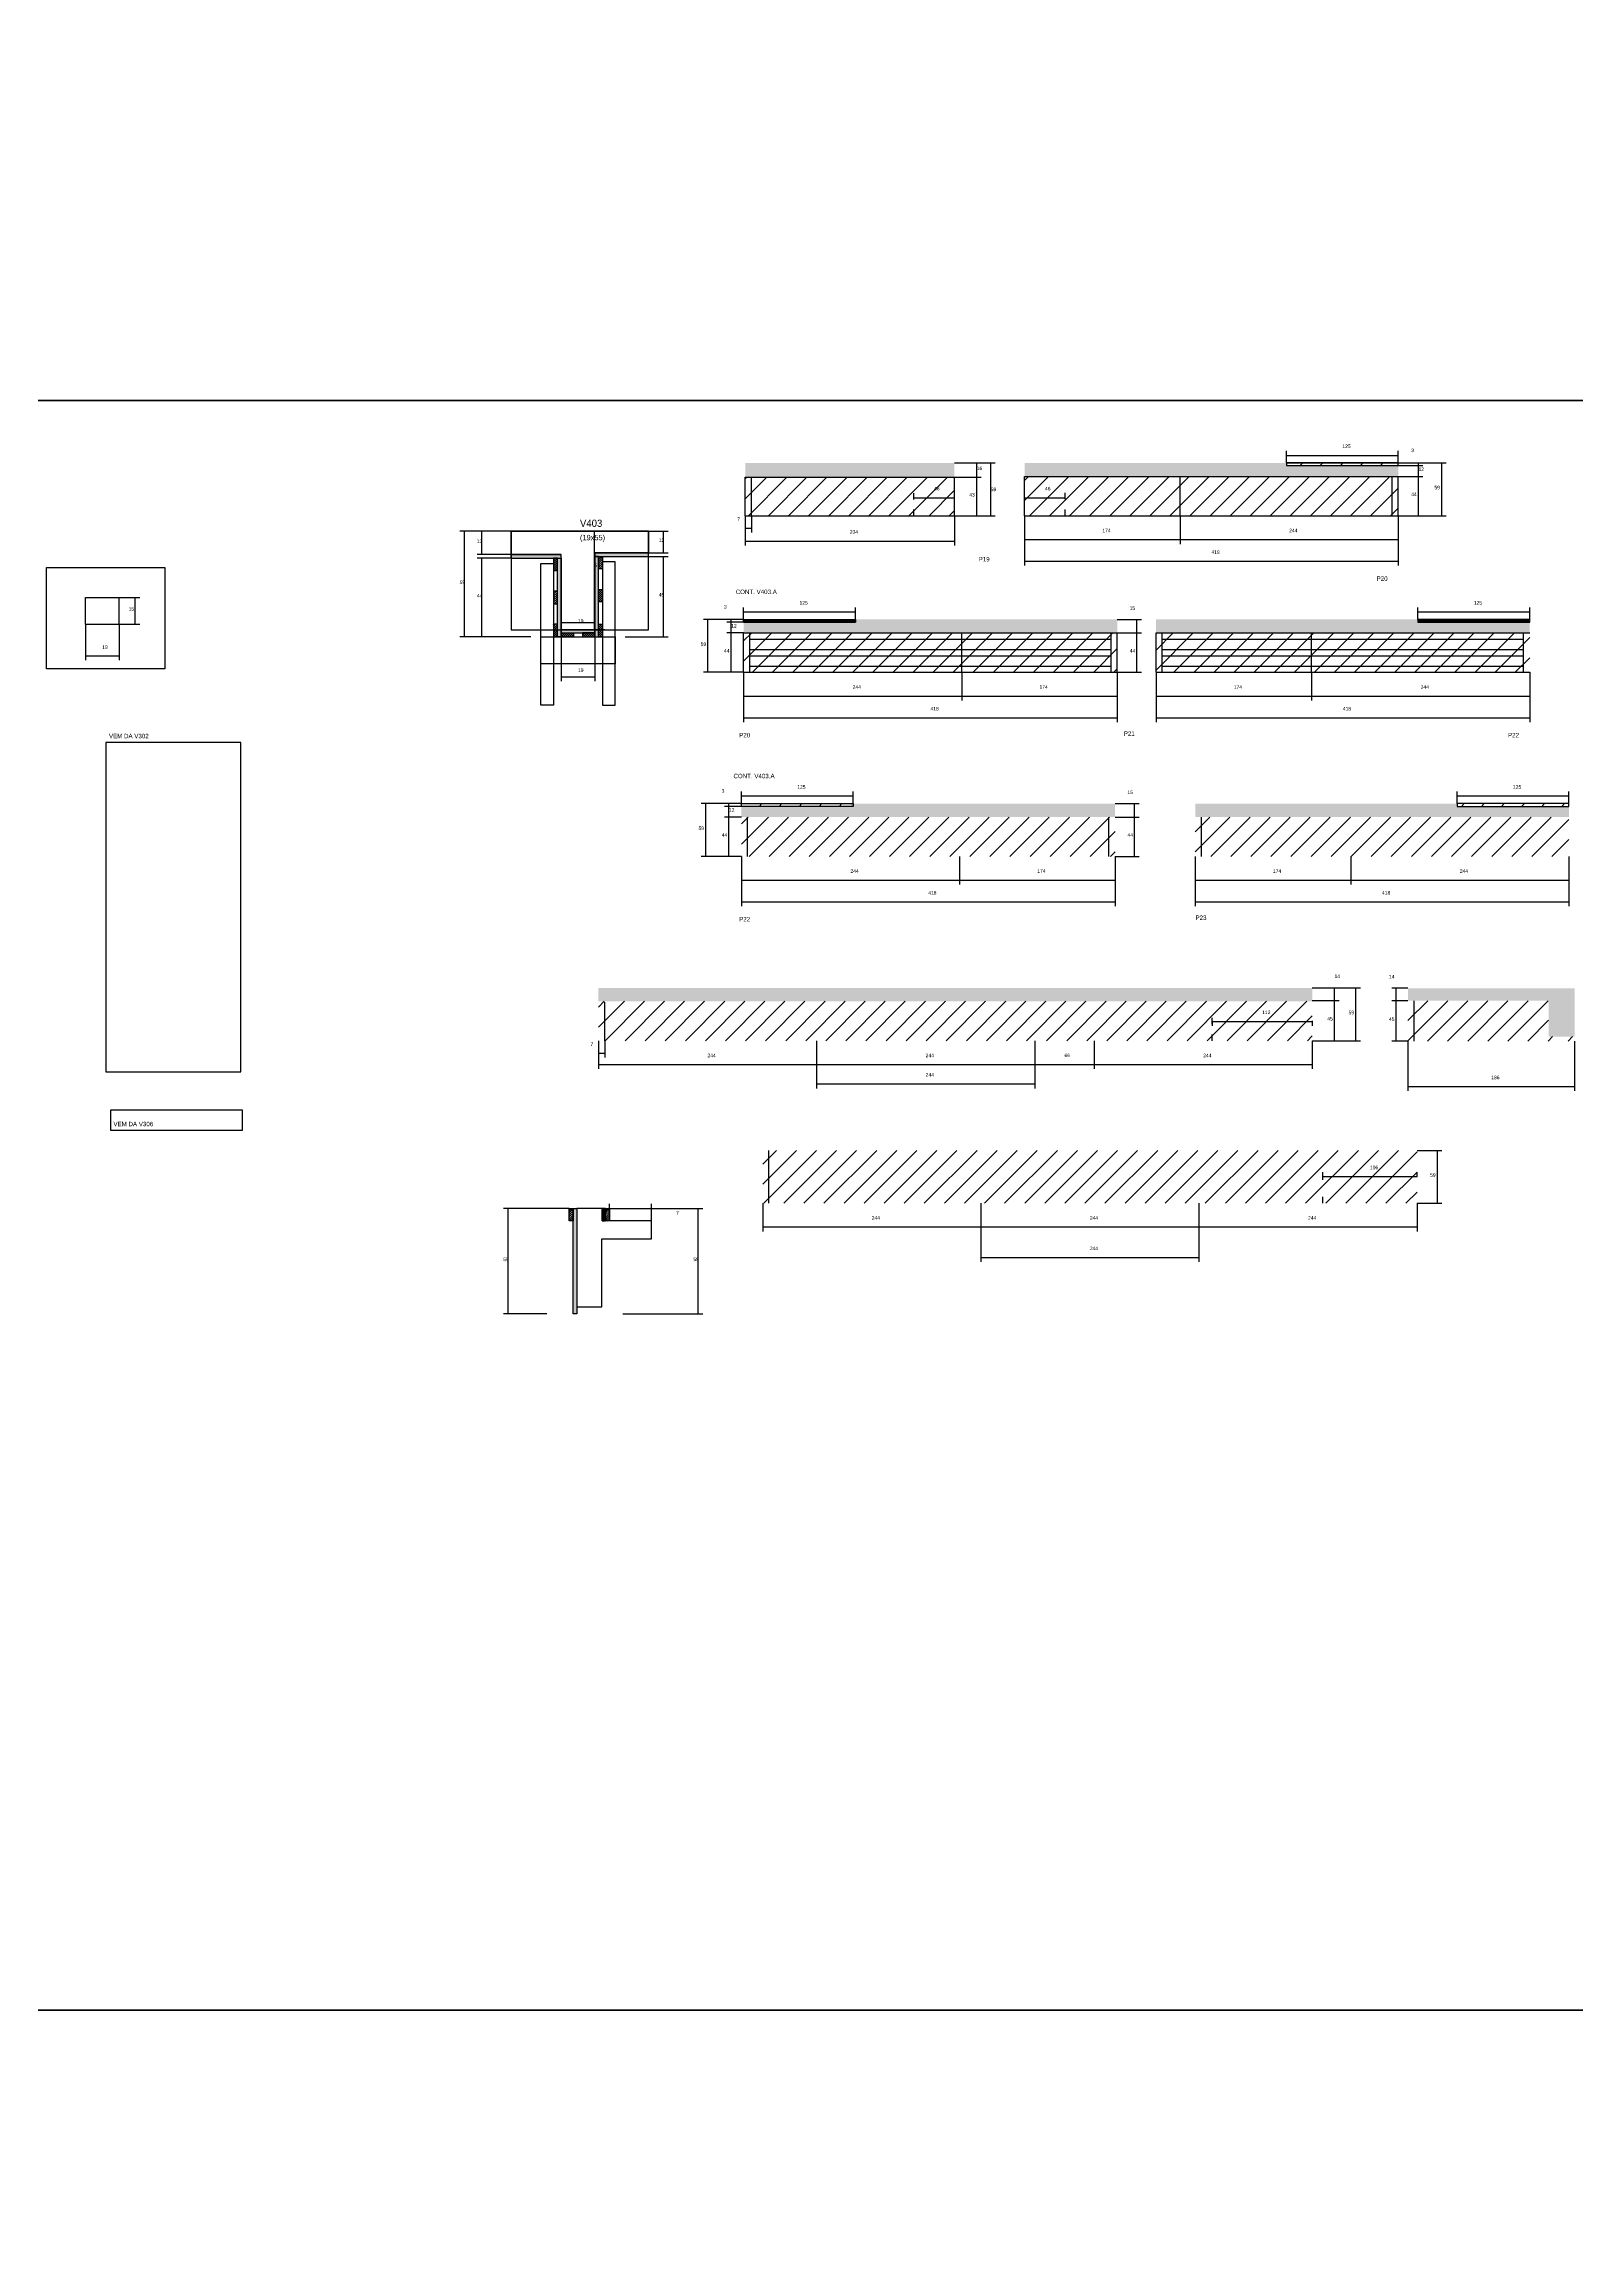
# Model space of a CAD drawing. Header units: metres. Extents: x -41 to 34840, y -36000 to 1848.
# Drawn here: x 6933 to 8648, y -5670 to -3202 of the extents above; entities that cross this region are included whole.
import ezdxf

# ---------------------------------------------------------------- set-up
doc = ezdxf.new("R2010")
doc.units = ezdxf.units.M
for name, color, linetype in [('CELL_BORDER', 8, 'Continuous'), ('CONCRETO', 251, 'Continuous'), ('COTA', 4, 'Continuous'), ('Cota Seção (2x)', 4, 'Continuous'), ('cotas', 4, 'Continuous'), ('Hachura', 253, 'Continuous'), ('Madeira', 126, 'Continuous'), ('NOMENCLATURA', 7, 'Continuous'), ('Painéis', 200, 'Continuous'), ('REAPROVEITAMENTO', 251, 'Continuous'), ('SARR_2.2x7', 40, 'Continuous'), ('SARR_3.5x7', 81, 'Continuous'), ('SARR_EDITAR', 141, 'Continuous'), ('Texto Seção', 7, 'Continuous')]:
    doc.layers.add(name, color=color, linetype=linetype)

msp = doc.modelspace()

# ---------------------------------------------------------------- hatches: boundary and pattern name
at = {"layer": 'COTA'}
h = msp.add_hatch(dxfattribs=at)
h.set_pattern_fill('AR-CONC', scale=0.03)
h.paths.add_polyline_path([(7951.3, -3686), (7951.3, -3670), (7951.3, -3670), (7717.3, -3670), (7717.3, -3670), (7717.3, -3686), (7717.3, -3686), (7951.3, -3686)])
h = msp.add_hatch(dxfattribs=at)
h.set_pattern_fill('AR-CONC', scale=0.03)
h.paths.add_polyline_path([(8029.8, -3670), (8029.8, -3685), (8029.8, -3685), (8447.8, -3685), (8447.8, -3685), (8447.8, -3673), (8447.8, -3673), (8322.8, -3673), (8322.8, -3673), (8322.8, -3670), (8322.8, -3670), (8029.8, -3670)])
h = msp.add_hatch(dxfattribs=at)
h.set_pattern_fill('AR-CONC', scale=0.03)
h.paths.add_polyline_path([(8133.5, -3860), (8133.5, -3845), (8133.5, -3845), (7838, -3845), (7838, -3845), (7838, -3848), (7838, -3848), (7715.5, -3848), (7715.5, -3848), (7715.5, -3860), (7715.5, -3860), (8133.5, -3860)])
h = msp.add_hatch(dxfattribs=at)
h.set_pattern_fill('AR-CONC', scale=0.03)
h.paths.add_polyline_path([(8176.8, -3845), (8176.8, -3860), (8176.8, -3860), (8594.8, -3860), (8594.8, -3860), (8594.8, -3848), (8594.8, -3848), (8469.8, -3848), (8469.8, -3848), (8469.8, -3845), (8469.8, -3845), (8176.8, -3845)])
h = msp.add_hatch(dxfattribs=at)
h.set_pattern_fill('AR-CONC', scale=0.03)
h.paths.add_polyline_path([(8131, -4065.9), (8131, -4050.9), (8131, -4050.9), (7835.5, -4050.9), (7835.5, -4050.9), (7835.5, -4053.9), (7835.5, -4053.9), (7713, -4053.9), (7713, -4053.9), (7713, -4065.9), (7713, -4065.9), (8131, -4065.9)])
h = msp.add_hatch(dxfattribs=at)
h.set_pattern_fill('AR-CONC', scale=0.03)
h.paths.add_polyline_path([(8220.6, -4050.9), (8220.6, -4065.9), (8220.6, -4065.9), (8638.6, -4065.9), (8638.6, -4065.9), (8638.6, -4053.9), (8638.6, -4053.9), (8513.6, -4053.9), (8513.6, -4053.9), (8513.6, -4050.9), (8513.6, -4050.9), (8220.6, -4050.9)])
h = msp.add_hatch(dxfattribs=at)
h.set_pattern_fill('AR-CONC', scale=0.03)
h.paths.add_polyline_path([(8351.6, -4271.9), (8351.6, -4256.9), (8351.6, -4256.9), (7553.1, -4256.9), (7553.1, -4256.9), (7553.1, -4271.9), (7553.1, -4271.9), (8351.6, -4271.9)])
h = msp.add_hatch(dxfattribs=at)
h.set_pattern_fill('AR-CONC', scale=0.03)
h.paths.add_polyline_path([(8458.5, -4257.3), (8458.5, -4271.3), (8458.5, -4271.3), (8616, -4271.3), (8616, -4271.3), (8616, -4311.3), (8616, -4311.3), (8645, -4311.3), (8645, -4311.3), (8645, -4257.3), (8645, -4257.3), (8458.5, -4257.3)])
at = {"layer": 'Hachura'}
h = msp.add_hatch(color=8, dxfattribs=at)
h.dxf.hatch_style = 1
h.paths.add_polyline_path([(7511.2, -3776.4), (7511.2, -3772.4), (7511.2, -3772.4), (7455.6, -3772.4), (7455.6, -3772.4), (7455.6, -3776.4), (7455.6, -3776.4), (7511.2, -3776.4)])
h = msp.add_hatch(dxfattribs=at)
h.set_pattern_fill('ANSI31', scale=0.5)
h.paths.add_polyline_path([(7502.8, -3790.4), (7507.2, -3790.4), (7507.2, -3790.4), (7507.2, -3776.4), (7507.2, -3776.4), (7502.8, -3776.4), (7502.8, -3776.4), (7502.8, -3790.4)])
h = msp.add_hatch(color=8, dxfattribs=at)
h.dxf.hatch_style = 1
h.paths.add_polyline_path([(7507.2, -3776.4), (7511.2, -3776.4), (7511.2, -3776.4), (7511.2, -3864.4), (7511.2, -3864.4), (7507.2, -3864.4), (7507.2, -3864.4), (7507.2, -3776.4)])
h = msp.add_hatch(color=8, dxfattribs=at)
h.dxf.hatch_style = 1
h.paths.add_polyline_path([(7609.2, -3774.4), (7609.2, -3770.4), (7609.2, -3770.4), (7549.2, -3770.4), (7549.2, -3770.4), (7549.2, -3774.4), (7549.2, -3774.4), (7609.2, -3774.4)])
h = msp.add_hatch(color=8, dxfattribs=at)
h.dxf.hatch_style = 1
h.paths.add_polyline_path([(7553.2, -3774.4), (7549.2, -3774.4), (7549.2, -3774.4), (7549.2, -3864.4), (7549.2, -3864.4), (7553.2, -3864.4), (7553.2, -3864.4), (7553.2, -3774.4)])
h = msp.add_hatch(dxfattribs=at)
h.set_pattern_fill('ANSI31', scale=0.5)
h.paths.add_polyline_path([(7557.6, -3788.4), (7553.2, -3788.4), (7553.2, -3788.4), (7553.2, -3774.4), (7553.2, -3774.4), (7557.6, -3774.4), (7557.6, -3774.4), (7557.6, -3788.4)])
h = msp.add_hatch(dxfattribs=at)
h.set_pattern_fill('ANSI31', scale=0.5)
h.paths.add_polyline_path([(7502.8, -3827.4), (7507.2, -3827.4), (7507.2, -3827.4), (7507.2, -3813.4), (7507.2, -3813.4), (7502.8, -3813.4), (7502.8, -3813.4), (7502.8, -3827.4)])
h = msp.add_hatch(dxfattribs=at)
h.set_pattern_fill('ANSI31', scale=0.5)
h.paths.add_polyline_path([(7557.6, -3825.4), (7553.2, -3825.4), (7553.2, -3825.4), (7553.2, -3811.4), (7553.2, -3811.4), (7557.6, -3811.4), (7557.6, -3811.4), (7557.6, -3825.4)])
h = msp.add_hatch(dxfattribs=at)
h.set_pattern_fill('ANSI31', scale=0.5)
h.paths.add_polyline_path([(7502.8, -3864.4), (7507.2, -3864.4), (7507.2, -3864.4), (7507.2, -3850.4), (7507.2, -3850.4), (7502.8, -3850.4), (7502.8, -3850.4), (7502.8, -3864.4)])
h = msp.add_hatch(dxfattribs=at)
h.set_pattern_fill('ANSI31', scale=0.5)
h.paths.add_polyline_path([(7557.6, -3864.4), (7553.2, -3864.4), (7553.2, -3864.4), (7553.2, -3850.4), (7553.2, -3850.4), (7557.6, -3850.4), (7557.6, -3850.4), (7557.6, -3864.4)])
h = msp.add_hatch(color=8, dxfattribs=at)
h.dxf.hatch_style = 1
h.paths.add_polyline_path([(7549.2, -3860), (7549.2, -3856.4), (7549.2, -3856.4), (7511.2, -3856.4), (7511.2, -3856.4), (7511.2, -3860), (7511.2, -3860), (7549.2, -3860)])
h = msp.add_hatch(dxfattribs=at)
h.set_pattern_fill('ANSI31', scale=0.5)
h.paths.add_polyline_path([(7511.2, -3864.4), (7511.2, -3860), (7511.2, -3860), (7525.2, -3860), (7525.2, -3860), (7525.2, -3864.4), (7525.2, -3864.4), (7511.2, -3864.4)])
h = msp.add_hatch(dxfattribs=at)
h.set_pattern_fill('ANSI31', scale=0.5)
h.paths.add_polyline_path([(7549.2, -3864.4), (7549.2, -3860), (7549.2, -3860), (7535.2, -3860), (7535.2, -3860), (7535.2, -3864.4), (7535.2, -3864.4), (7549.2, -3864.4)])
h = msp.add_hatch(dxfattribs=at)
h.set_pattern_fill('ANSI31', scale=0.5)
h.paths.add_polyline_path([(7524.9, -4517.4), (7520.5, -4517.4), (7520.5, -4517.4), (7520.5, -4503.4), (7520.5, -4503.4), (7524.9, -4503.4), (7524.9, -4503.4), (7524.9, -4517.4)])
h = msp.add_hatch(color=8, dxfattribs=at)
h.dxf.hatch_style = 1
h.paths.add_polyline_path([(7524.9, -4503.4), (7528.9, -4503.4), (7528.9, -4503.4), (7528.9, -4621.4), (7528.9, -4621.4), (7524.9, -4621.4), (7524.9, -4621.4), (7524.9, -4503.4)])
h = msp.add_hatch(color=8, dxfattribs=at)
h.dxf.hatch_style = 1
h.paths.add_polyline_path([(7560.9, -4503.4), (7557.3, -4503.4), (7557.3, -4503.4), (7557.3, -4517.4), (7557.3, -4517.4), (7560.9, -4517.4), (7560.9, -4517.4), (7560.9, -4503.4)])
h = msp.add_hatch(dxfattribs=at)
h.set_pattern_fill('ANSI31', scale=0.5)
h.paths.add_polyline_path([(7565.3, -4517.4), (7560.9, -4517.4), (7560.9, -4517.4), (7560.9, -4503.4), (7560.9, -4503.4), (7565.3, -4503.4), (7565.3, -4503.4), (7565.3, -4517.4)])
at = {"layer": 'REAPROVEITAMENTO'}
h = msp.add_hatch(dxfattribs=at)
h.set_pattern_fill('ANSI31', scale=5)
h.paths.add_polyline_path([(8322.8, -3673), (8322.8, -3670), (8322.8, -3670), (8447.8, -3670), (8447.8, -3670), (8447.8, -3673), (8447.8, -3673), (8322.8, -3673)])
h = msp.add_hatch(dxfattribs=at)
h.set_pattern_fill('ANSI31', scale=5)
h.paths.add_polyline_path([(7717.3, -3729), (7951.3, -3729), (7951.3, -3729), (7951.3, -3686), (7951.3, -3686), (7717.3, -3686), (7717.3, -3686), (7717.3, -3729)])
h = msp.add_hatch(dxfattribs=at)
h.set_pattern_fill('ANSI31', scale=5)
h.paths.add_polyline_path([(8029.8, -3685), (8029.8, -3729), (8029.8, -3729), (8447.8, -3729), (8447.8, -3729), (8447.8, -3685), (8447.8, -3685), (8029.8, -3685)])
h = msp.add_hatch(dxfattribs=at)
h.set_pattern_fill('ANSI31', scale=5)
h.paths.add_polyline_path([(7715.5, -3848), (7715.5, -3845), (7715.5, -3845), (7840.5, -3845), (7840.5, -3845), (7840.5, -3848), (7840.5, -3848), (7715.5, -3848)])
h = msp.add_hatch(dxfattribs=at)
h.set_pattern_fill('ANSI31', scale=5)
h.paths.add_polyline_path([(8469.8, -3848), (8469.8, -3845), (8469.8, -3845), (8594.8, -3845), (8594.8, -3845), (8594.8, -3848), (8594.8, -3848), (8469.8, -3848)])
h = msp.add_hatch(dxfattribs=at)
h.set_pattern_fill('ANSI31', scale=5)
h.paths.add_polyline_path([(7715.5, -3860), (7715.5, -3904), (7715.5, -3904), (8133.5, -3904), (8133.5, -3904), (8133.5, -3860), (8133.5, -3860), (7715.5, -3860)])
h = msp.add_hatch(dxfattribs=at)
h.set_pattern_fill('ANSI31', scale=5)
h.paths.add_polyline_path([(8176.8, -3860), (8176.8, -3904), (8176.8, -3904), (8594.8, -3904), (8594.8, -3904), (8594.8, -3860), (8594.8, -3860), (8176.8, -3860)])
h = msp.add_hatch(dxfattribs=at)
h.set_pattern_fill('ANSI31', scale=5)
h.paths.add_polyline_path([(7713, -4053.9), (7713, -4050.9), (7713, -4050.9), (7838, -4050.9), (7838, -4050.9), (7838, -4053.9), (7838, -4053.9), (7713, -4053.9)])
h = msp.add_hatch(dxfattribs=at)
h.set_pattern_fill('ANSI31', scale=5)
h.paths.add_polyline_path([(8131, -4109.9), (8131, -4065.9), (8131, -4065.9), (7713, -4065.9), (7713, -4065.9), (7713, -4109.9), (7713, -4109.9), (8131, -4109.9)])
h = msp.add_hatch(dxfattribs=at)
h.set_pattern_fill('ANSI31', scale=5)
h.paths.add_polyline_path([(8220.6, -4065.9), (8220.6, -4109.9), (8220.6, -4109.9), (8638.6, -4109.9), (8638.6, -4109.9), (8638.6, -4065.9), (8638.6, -4065.9), (8220.6, -4065.9)])
h = msp.add_hatch(dxfattribs=at)
h.set_pattern_fill('ANSI31', scale=5)
h.paths.add_polyline_path([(8513.6, -4053.9), (8513.6, -4050.9), (8513.6, -4050.9), (8638.6, -4050.9), (8638.6, -4050.9), (8638.6, -4053.9), (8638.6, -4053.9), (8513.6, -4053.9)])
h = msp.add_hatch(dxfattribs=at)
h.set_pattern_fill('ANSI31', scale=5)
h.paths.add_polyline_path([(7553.1, -4271.9), (7553.1, -4315.9), (7553.1, -4315.9), (8351.6, -4315.9), (8351.6, -4315.9), (8351.6, -4271.9), (8351.6, -4271.9), (7553.1, -4271.9)])
h = msp.add_hatch(dxfattribs=at)
h.set_pattern_fill('ANSI31', scale=5)
h.paths.add_polyline_path([(8616, -4311.3), (8616, -4271.3), (8616, -4271.3), (8458.5, -4271.3), (8458.5, -4271.3), (8458.5, -4316.3), (8458.5, -4316.3), (8645, -4316.3), (8645, -4316.3), (8645, -4311.3), (8645, -4311.3), (8616, -4311.3)])
h = msp.add_hatch(dxfattribs=at)
h.set_pattern_fill('ANSI31', scale=5)
h.paths.add_polyline_path([(8468.8, -4497.6), (8468.8, -4438.6), (8468.8, -4438.6), (7736.8, -4438.6), (7736.8, -4438.6), (7736.8, -4497.6), (7736.8, -4497.6), (8468.8, -4497.6)])

# ---------------------------------------------------------------- linework, layer by layer
at = {"layer": 'CELL_BORDER'}
for points in [[(5800, -3600), (8700, -3600), (8700, -1800), (5800, -1800)], [(5800, -5400), (8700, -5400), (8700, -3600), (5800, -3600)], [(5800, -7200), (8700, -7200), (8700, -5400), (5800, -5400)]]:
    msp.add_lwpolyline(points, close=True, dxfattribs=at)
at = {"layer": 'CONCRETO'}
for points in [[(7455.6, -3772.4), (7455.6, -3746.4), (7609.2, -3746.4), (7609.2, -3770.4), (7549.2, -3770.4), (7549.2, -3856.4), (7511.2, -3856.4), (7511.2, -3772.4)], [(7455.6, -3856.4), (7609.2, -3856.4), (7609.2, -3746.4), (7455.6, -3746.4)], [(7612.5, -4537.4), (7612.5, -4517.4), (7557.3, -4517.4), (7557.3, -4503.4), (7528.9, -4503.4), (7528.9, -4613.4), (7556.9, -4613.4), (7556.9, -4537.4)]]:
    msp.add_lwpolyline(points, close=True, dxfattribs=at)
at = {"layer": 'COTA'}
for p, q in [((7951.3, -3670), (7981.2, -3670)), ((7951.3, -3670), (7996.9, -3670)), ((7976.2, -3686), (7976.2, -3670)), ((7991.9, -3729), (7991.9, -3670)), ((8322.8, -3670), (8322.8, -3656.5)), ((8322.8, -3661.5), (8447.8, -3661.5)), ((8447.8, -3670), (8447.8, -3656.5)), ((8447.8, -3670), (8475.4, -3670)), ((8447.8, -3670), (8501.4, -3670)), ((8447.8, -3673), (8475.4, -3673)), ((8447.8, -3673), (8475.4, -3673)), ((8470.4, -3673), (8470.4, -3670)), ((8470.4, -3685), (8470.4, -3673)), ((8496.4, -3729), (8496.4, -3670)), ((7951.3, -3686), (7981.2, -3686)), ((7951.3, -3686), (7981.2, -3686)), ((7976.2, -3729), (7976.2, -3686)), ((8447.8, -3685), (8475.4, -3685)), ((8447.8, -3685), (8475.4, -3685)), ((8470.4, -3729), (8470.4, -3685)), ((7905.8, -3709.7), (7905.8, -3703.8)), ((7905.8, -3708.8), (7951.3, -3708.8)), ((7951.3, -3709.7), (7951.3, -3703.8)), ((8029.8, -3709.7), (8029.8, -3703.8)), ((8029.8, -3708.8), (8075.3, -3708.8)), ((8075.3, -3709.7), (8075.3, -3703.8)), ((7455.6, -3746.4), (7398.2, -3746.4)), ((7403.2, -3864.4), (7403.2, -3746.4)), ((7455.6, -3746.4), (7417.5, -3746.4)), ((7422.5, -3772.4), (7422.5, -3746.4)), ((7609.2, -3746.4), (7631, -3746.4)), ((7626, -3770.4), (7626, -3746.4)), ((7717.2, -3729), (7717.2, -3747.9)), ((7717.2, -3742.9), (7724.2, -3742.9)), ((7717.3, -3729), (7717.3, -3762.3)), ((7724.2, -3729), (7724.2, -3747.9)), ((7951.3, -3729), (7951.3, -3762.3)), ((7951.3, -3729), (7981.2, -3729)), ((7951.3, -3729), (7996.9, -3729)), ((8029.8, -3729), (8029.8, -3760.6)), ((8029.8, -3729), (8029.8, -3784.8)), ((8203.8, -3729), (8203.8, -3760.6)), ((8203.8, -3729), (8203.8, -3760.6)), ((8447.8, -3729), (8447.8, -3760.6)), ((8447.8, -3729), (8447.8, -3784.8)), ((8447.8, -3729), (8475.4, -3729)), ((8447.8, -3729), (8501.4, -3729)), ((7455.6, -3772.4), (7417.5, -3772.4)), ((7455.6, -3776.4), (7417.5, -3776.4)), ((7422.5, -3864.4), (7422.5, -3776.4)), ((7609.2, -3770.4), (7631, -3770.4)), ((7609.2, -3774.4), (7631, -3774.4)), ((7626, -3864.4), (7626, -3774.4)), ((7717.3, -3757.3), (7951.3, -3757.3)), ((8029.8, -3755.6), (8203.8, -3755.6)), ((8203.8, -3755.6), (8447.8, -3755.6)), ((8029.8, -3779.8), (8447.8, -3779.8)), ((7017, -3820.3), (7040, -3820.3)), ((7035, -3850.3), (7035, -3820.3)), ((6979.1, -3850.3), (6979.1, -3890.5)), ((7017, -3850.3), (7017, -3890.5)), ((7017, -3850.3), (7040, -3850.3)), ((7715.5, -3845), (7670.6, -3845)), ((7675.6, -3904), (7675.6, -3845)), ((7715.5, -3845), (7696.6, -3845)), ((7715.5, -3848), (7696.6, -3848)), ((7715.5, -3848), (7696.6, -3848)), ((7701.6, -3848), (7701.6, -3845)), ((7701.6, -3860), (7701.6, -3848)), ((7715.5, -3845), (7715.5, -3831.4)), ((7715.5, -3836.4), (7840.5, -3836.4)), ((7840.5, -3845), (7840.5, -3831.4)), ((8133.5, -3845), (8160.4, -3845)), ((8155.4, -3860), (8155.4, -3845)), ((8469.8, -3845), (8469.8, -3831.4)), ((8469.8, -3836.4), (8594.8, -3836.4)), ((8594.8, -3845), (8594.8, -3831.4)), ((7477.6, -3864.4), (7398.2, -3864.4)), ((7477.6, -3864.4), (7417.5, -3864.4)), ((7511.2, -3864.4), (7511.2, -3914.1)), ((7549.2, -3864.4), (7549.2, -3914.1)), ((7582.8, -3864.4), (7631, -3864.4)), ((7715.5, -3860), (7696.6, -3860)), ((7715.5, -3860), (7696.6, -3860)), ((7701.6, -3904), (7701.6, -3860)), ((8133.5, -3860), (8160.4, -3860)), ((8133.5, -3860), (8160.4, -3860)), ((8155.4, -3904), (8155.4, -3860)), ((6979.1, -3885.5), (7017, -3885.5)), ((7511.2, -3909.1), (7549.2, -3909.1)), ((7715.5, -3904), (7670.6, -3904)), ((7715.5, -3904), (7696.6, -3904)), ((7715.5, -3904), (7715.5, -3935.6)), ((7715.5, -3904), (7715.5, -3959.8)), ((7959.5, -3904), (7959.5, -3935.6)), ((7959.5, -3904), (7959.5, -3935.6)), ((8133.5, -3904), (8133.5, -3935.6)), ((8133.5, -3904), (8133.5, -3959.8)), ((8133.5, -3904), (8160.4, -3904)), ((8176.8, -3904), (8176.8, -3935.6)), ((8176.8, -3904), (8176.8, -3959.8)), ((8350.8, -3904), (8350.8, -3935.6)), ((8350.8, -3904), (8350.8, -3935.6)), ((8594.8, -3904), (8594.8, -3935.6)), ((8594.8, -3904), (8594.8, -3959.8)), ((7715.5, -3930.6), (7959.5, -3930.6)), ((7959.5, -3930.6), (8133.5, -3930.6)), ((8176.8, -3930.6), (8350.8, -3930.6)), ((8350.8, -3930.6), (8594.8, -3930.6)), ((7715.5, -3954.8), (8133.5, -3954.8)), ((8176.8, -3954.8), (8594.8, -3954.8)), ((7713, -4050.9), (7713, -4037.3)), ((7713, -4042.3), (7838, -4042.3)), ((7838, -4050.9), (7838, -4037.3)), ((8513.6, -4050.9), (8513.6, -4037.3)), ((8513.6, -4042.3), (8638.6, -4042.3)), ((8638.6, -4050.9), (8638.6, -4037.3)), ((7713, -4050.9), (7668.1, -4050.9)), ((7673.1, -4109.9), (7673.1, -4050.9)), ((7713, -4050.9), (7694.1, -4050.9)), ((7713, -4053.9), (7694.1, -4053.9)), ((7713, -4053.9), (7694.1, -4053.9)), ((7713, -4065.9), (7694.1, -4065.9)), ((7713, -4065.9), (7694.1, -4065.9)), ((7699.1, -4053.9), (7699.1, -4050.9)), ((7699.1, -4065.9), (7699.1, -4053.9)), ((7699.1, -4109.9), (7699.1, -4065.9)), ((8131, -4050.9), (8157.9, -4050.9)), ((8131, -4065.9), (8157.9, -4065.9)), ((8131, -4065.9), (8157.9, -4065.9)), ((8152.9, -4065.9), (8152.9, -4050.9)), ((8152.9, -4109.9), (8152.9, -4065.9)), ((7713, -4109.9), (7668.1, -4109.9)), ((7713, -4109.9), (7694.1, -4109.9)), ((7713, -4109.9), (7713, -4141.4)), ((7713, -4109.9), (7713, -4165.7)), ((7957, -4109.9), (7957, -4141.4)), ((7957, -4109.9), (7957, -4141.4)), ((8131, -4109.9), (8131, -4141.4)), ((8131, -4109.9), (8131, -4165.7)), ((8131, -4109.9), (8157.9, -4109.9)), ((8220.6, -4109.9), (8220.6, -4141.4)), ((8220.6, -4109.9), (8220.6, -4165.7)), ((8394.6, -4109.9), (8394.6, -4141.4)), ((8394.6, -4109.9), (8394.6, -4141.4)), ((8638.6, -4109.9), (8638.6, -4141.4)), ((8638.6, -4109.9), (8638.6, -4165.7)), ((7713, -4136.4), (7957, -4136.4)), ((7957, -4136.4), (8131, -4136.4)), ((8220.6, -4136.4), (8394.6, -4136.4)), ((8394.6, -4136.4), (8638.6, -4136.4)), ((7713, -4160.7), (8131, -4160.7)), ((8220.6, -4160.7), (8638.6, -4160.7)), ((8351.6, -4256.9), (8381.5, -4256.9)), ((8351.6, -4256.9), (8405.4, -4256.9)), ((8376.5, -4270.9), (8376.5, -4256.9)), ((8400.4, -4315.9), (8400.4, -4256.9)), ((8458.5, -4257.3), (8440.5, -4257.3)), ((8445.5, -4271.3), (8445.5, -4257.3)), ((8239.6, -4293.9), (8239.6, -4299.3)), ((8239.6, -4294.3), (8351.6, -4294.3)), ((8351.6, -4270.9), (8381.5, -4270.9)), ((8351.6, -4270.9), (8381.5, -4270.9)), ((8351.6, -4293.9), (8351.6, -4299.3)), ((8376.5, -4315.9), (8376.5, -4270.9)), ((8458.5, -4271.3), (8440.5, -4271.3)), ((8458.5, -4271.3), (8440.5, -4271.3)), ((8445.5, -4316.3), (8445.5, -4271.3)), ((7553.1, -4315.9), (7553.1, -4347.5)), ((7553.1, -4315.9), (7553.1, -4334.8)), ((7560.1, -4315.9), (7560.1, -4334.8)), ((7797.1, -4315.9), (7797.1, -4347.5)), ((7797.1, -4315.9), (7797.1, -4369.2)), ((7797.1, -4315.9), (7797.1, -4347.5)), ((8041.1, -4315.9), (8041.1, -4369.2)), ((8041.1, -4315.9), (8041.1, -4347.5)), ((8041.1, -4315.9), (8041.1, -4347.5)), ((8107.6, -4315.9), (8107.6, -4347.5)), ((8107.6, -4315.9), (8107.6, -4347.5)), ((8351.6, -4315.9), (8351.6, -4347.5)), ((8351.6, -4315.9), (8381.5, -4315.9)), ((8351.6, -4315.9), (8405.4, -4315.9)), ((8458.5, -4316.3), (8440.5, -4316.3)), ((8458.5, -4316.3), (8458.5, -4372.1)), ((8645, -4316.3), (8645, -4372.1)), ((7553.1, -4329.8), (7560.1, -4329.8)), ((7553.1, -4342.5), (7797.1, -4342.5)), ((7797.1, -4342.5), (8041.1, -4342.5)), ((8041.1, -4342.5), (8107.6, -4342.5)), ((8107.6, -4342.5), (8351.6, -4342.5)), ((7797.1, -4364.2), (8041.1, -4364.2)), ((8458.5, -4367.1), (8645, -4367.1)), ((8468.8, -4438.6), (8496.6, -4438.6)), ((8491.6, -4497.6), (8491.6, -4438.6)), ((8363.3, -4468.1), (8363.3, -4462.8)), ((8468.8, -4468.1), (8468.8, -4462.8)), ((8363.3, -4467.8), (8468.8, -4467.8)), ((7520.5, -4503.4), (7447, -4503.4)), ((7452, -4621.4), (7452, -4503.4)), ((7565.3, -4503.4), (7565.3, -4498.4)), ((7565.3, -4503.4), (7669.8, -4503.4)), ((7565.3, -4503.4), (7612.5, -4503.4)), ((7612.5, -4517.4), (7612.5, -4498.4)), ((7664.8, -4621.4), (7664.8, -4503.4)), ((7736.8, -4497.6), (7736.8, -4529.1)), ((7980.8, -4497.6), (7980.8, -4529.1)), ((7980.8, -4497.6), (7980.8, -4529.1)), ((7980.8, -4497.6), (7980.8, -4563.2)), ((8224.8, -4497.6), (8224.8, -4529.1)), ((8224.8, -4497.6), (8224.8, -4563.2)), ((8224.8, -4497.6), (8224.8, -4529.1)), ((8468.8, -4497.6), (8496.6, -4497.6)), ((8468.8, -4497.6), (8468.8, -4529.1)), ((7736.8, -4524.1), (7980.8, -4524.1)), ((7980.8, -4524.1), (8224.8, -4524.1)), ((8224.8, -4524.1), (8468.8, -4524.1)), ((7980.8, -4558.2), (8224.8, -4558.2)), ((7495.3, -4621.4), (7447, -4621.4)), ((7580.5, -4621.4), (7669.8, -4621.4))]:
    msp.add_line(p, q, dxfattribs=at)
at = {"layer": 'Cota Seção (2x)'}
for p, q in [((7560.2, -3746.4), (7543.7, -3746.4)), ((7548.7, -3856.4), (7548.7, -3746.4)), ((7511.2, -3864.4), (7511.2, -3843.4)), ((7511.2, -3848.4), (7549.2, -3848.4)), ((7549.2, -3864.4), (7549.2, -3843.4)), ((7560.2, -3856.4), (7543.7, -3856.4))]:
    msp.add_line(p, q, dxfattribs=at)
at = {"layer": 'Cotas'}
msp.add_lwpolyline([(6935.6, -3786.9), (7068, -3786.9), (7068, -3900.3), (6935.6, -3900.3)], close=True, dxfattribs=at)
at = {"layer": 'Madeira'}
for points in [[(7502.8, -3790.4), (7507.2, -3790.4), (7507.2, -3776.4), (7502.8, -3776.4)], [(7557.6, -3788.4), (7553.2, -3788.4), (7553.2, -3774.4), (7557.6, -3774.4)], [(7502.8, -3827.4), (7507.2, -3827.4), (7507.2, -3813.4), (7502.8, -3813.4)], [(7557.6, -3825.4), (7553.2, -3825.4), (7553.2, -3811.4), (7557.6, -3811.4)], [(7502.8, -3864.4), (7507.2, -3864.4), (7507.2, -3850.4), (7502.8, -3850.4)], [(7557.6, -3864.4), (7553.2, -3864.4), (7553.2, -3850.4), (7557.6, -3850.4)], [(7511.2, -3864.4), (7511.2, -3860), (7525.2, -3860), (7525.2, -3864.4)], [(7549.2, -3864.4), (7549.2, -3860), (7535.2, -3860), (7535.2, -3864.4)], [(7524.9, -4517.4), (7520.5, -4517.4), (7520.5, -4503.4), (7524.9, -4503.4)], [(7565.3, -4517.4), (7560.9, -4517.4), (7560.9, -4503.4), (7565.3, -4503.4)]]:
    msp.add_lwpolyline(points, close=True, dxfattribs=at)
at = {"layer": 'Painéis'}
for p, q in [((8322.8, -3670), (8447.8, -3670)), ((8322.8, -3673), (8447.8, -3673)), ((7717.3, -3686), (7951.3, -3686)), ((7717.3, -3729), (7717.3, -3686)), ((7951.3, -3729), (7951.3, -3686)), ((8029.8, -3685), (8447.8, -3685)), ((8029.8, -3729), (8029.8, -3685)), ((8203.8, -3729), (8203.8, -3685)), ((8447.8, -3729), (8447.8, -3685)), ((7717.3, -3729), (7951.3, -3729)), ((8029.8, -3729), (8447.8, -3729)), ((7455.6, -3772.4), (7511.2, -3772.4)), ((7455.6, -3776.4), (7455.6, -3772.4)), ((7511.2, -3776.4), (7511.2, -3772.4)), ((7511.2, -3864.4), (7511.2, -3776.4)), ((7549.2, -3770.4), (7609.2, -3770.4)), ((7549.2, -3774.4), (7549.2, -3770.4)), ((7549.2, -3864.4), (7549.2, -3774.4)), ((7609.2, -3774.4), (7609.2, -3770.4)), ((6979.1, -3820.3), (7017, -3820.3)), ((6979.1, -3850.3), (6979.1, -3820.3)), ((7017, -3850.3), (7017, -3820.3)), ((6979.1, -3850.3), (7017, -3850.3)), ((7715.5, -3845), (7840.5, -3845)), ((7715.5, -3848), (7840.5, -3848)), ((8469.8, -3845), (8594.8, -3845)), ((8469.8, -3848), (8594.8, -3848)), ((7511.2, -3856.4), (7549.2, -3856.4)), ((7511.2, -3860), (7511.2, -3856.4)), ((7549.2, -3860), (7549.2, -3856.4)), ((7715.5, -3860), (8133.5, -3860)), ((7715.5, -3904), (7715.5, -3860)), ((7959.5, -3904), (7959.5, -3860)), ((8133.5, -3904), (8133.5, -3860)), ((8176.8, -3860), (8594.8, -3860)), ((8176.8, -3904), (8176.8, -3860)), ((8350.8, -3904), (8350.8, -3860)), ((7715.5, -3904), (8133.5, -3904)), ((8176.8, -3904), (8594.8, -3904))]:
    msp.add_line(p, q, dxfattribs=at)
for points in [[(8447.8, -3670), (8322.8, -3670), (8322.8, -3673), (8447.8, -3673)], [(7511.2, -3776.4), (7511.2, -3772.4), (7455.6, -3772.4), (7455.6, -3776.4)], [(7507.2, -3776.4), (7511.2, -3776.4), (7511.2, -3864.4), (7507.2, -3864.4)], [(7609.2, -3774.4), (7609.2, -3770.4), (7549.2, -3770.4), (7549.2, -3774.4)], [(7553.2, -3774.4), (7549.2, -3774.4), (7549.2, -3864.4), (7553.2, -3864.4)], [(7715.5, -3845), (7840.5, -3845), (7840.5, -3848), (7715.5, -3848)], [(8594.8, -3845), (8469.8, -3845), (8469.8, -3848), (8594.8, -3848)], [(7549.2, -3860), (7549.2, -3856.4), (7511.2, -3856.4), (7511.2, -3860)], [(7713, -4050.9), (7838, -4050.9), (7838, -4053.9), (7713, -4053.9)], [(8638.6, -4050.9), (8513.6, -4050.9), (8513.6, -4053.9), (8638.6, -4053.9)], [(7524.9, -4503.4), (7528.9, -4503.4), (7528.9, -4621.4), (7524.9, -4621.4)], [(7560.9, -4503.4), (7557.3, -4503.4), (7557.3, -4517.4), (7560.9, -4517.4)]]:
    msp.add_lwpolyline(points, close=True, dxfattribs=at)
at = {"layer": 'SARR_2.2x7'}
for p, q in [((7724.2, -3729), (7724.2, -3686)), ((8440.9, -3729), (8440.9, -3685)), ((7905.8, -3711), (7905.8, -3704)), ((7905.8, -3729), (7905.8, -3722)), ((8075.3, -3710.5), (8075.3, -3703.5)), ((8075.3, -3729), (8075.3, -3722)), ((7722.4, -3904), (7722.4, -3860)), ((7722.4, -3867), (7959.5, -3867)), ((7959.5, -3867), (8126.5, -3867)), ((8126.5, -3904), (8126.5, -3860)), ((8183.8, -3904), (8183.8, -3860)), ((8183.8, -3867), (8350.8, -3867)), ((8350.8, -3867), (8587.9, -3867)), ((8587.9, -3904), (8587.9, -3860)), ((7722.4, -3878.5), (7959.5, -3878.5)), ((7722.4, -3885.5), (7959.5, -3885.5)), ((7722.4, -3897), (7959.5, -3897)), ((7959.5, -3878.5), (8126.5, -3878.5)), ((7959.5, -3885.5), (8126.5, -3885.5)), ((7959.5, -3897), (8126.5, -3897)), ((8183.8, -3878.5), (8350.8, -3878.5)), ((8183.8, -3885.5), (8350.8, -3885.5)), ((8183.8, -3897), (8350.8, -3897)), ((8350.8, -3878.5), (8587.9, -3878.5)), ((8350.8, -3885.5), (8587.9, -3885.5)), ((8350.8, -3897), (8587.9, -3897)), ((7719.9, -4109.9), (7719.9, -4065.9)), ((8124, -4109.9), (8124, -4065.9)), ((8227.5, -4109.9), (8227.5, -4065.9)), ((7560.1, -4315.9), (7560.1, -4272.9)), ((8239.6, -4297.4), (8239.6, -4290.4)), ((8465.5, -4316.3), (8465.5, -4271.3)), ((8239.6, -4315.9), (8239.6, -4308.9)), ((7743.8, -4497.6), (7743.8, -4438.6)), ((8363.3, -4471.6), (8363.3, -4464.6)), ((8363.3, -4497.6), (8363.3, -4490.6))]:
    msp.add_line(p, q, dxfattribs=at)
at = {"layer": 'SARR_3.5x7'}
for points in [[(7488.8, -3782.4), (7502.8, -3782.4), (7502.8, -3940.9), (7488.8, -3940.9)], [(7571.6, -3780.4), (7557.6, -3780.4), (7557.6, -3940.9), (7571.6, -3940.9)], [(7488.8, -3864.4), (7571.6, -3864.4), (7571.6, -3894.5), (7488.8, -3894.5)]]:
    msp.add_lwpolyline(points, close=True, dxfattribs=at)
at = {"layer": 'SARR_EDITAR'}
for p, q in [((7715.5, -3846.5), (7840.5, -3846.5)), ((8469.8, -3846.5), (8594.8, -3846.5))]:
    msp.add_line(p, q, dxfattribs=at)
at = {"layer": 'Texto Seção'}
for points in [[(7002.1, -4350.9), (7152.9, -4350.9), (7152.9, -3982.5), (7002.1, -3982.5)], [(7007.7, -4393.2), (7154.5, -4393.2), (7154.5, -4416.4), (7007.7, -4416.4)]]:
    msp.add_lwpolyline(points, close=True, dxfattribs=at)

# ---------------------------------------------------------------- texts
at = {"layer": 'COTA'}
for s, p in [('125', (8385.3, -3653.3)), ('16', (7976.2, -3678)), ('3', (8462.2, -3657.9)), ('12', (8470.4, -3679)), ('46', (7928.5, -3700.7)), ('59', (7991.9, -3701.5)), ('46', (8052.6, -3700.7)), ('59', (8488.2, -3699.5)), ('43', (7967.9, -3707.5)), ('44', (8462.3, -3707)), ('7', (7708.4, -3734.9)), ('234', (7834.3, -3749.1)), ('174', (8116.8, -3747.5)), ('244', (8325.8, -3747.5)), ('13', (7417, -3759.4)), ('12', (7620.5, -3758.4)), ('418', (8238.8, -3771.7)), ('59', (7397.7, -3805.4)), ('44', (7417, -3820.4)), ('45', (7620.5, -3819.4)), ('125', (7778, -3828.3)), ('125', (8532.3, -3828.3)), ('15', (7027.5, -3835.3)), ('3', (7693.4, -3832.9)), ('12', (7701.6, -3854)), ('15', (8147.3, -3834.3)), ('19', (6998, -3878)), ('59', (7667.5, -3874.5)), ('19', (7530.2, -3903.6)), ('44', (7693.5, -3882)), ('44', (8147.4, -3882)), ('244', (7837.5, -3922.5)), ('174', (8046.5, -3922.5)), ('174', (8263.8, -3922.5)), ('244', (8472.8, -3922.5)), ('418', (7924.5, -3946.7)), ('418', (8385.8, -3946.7)), ('3', (7690.9, -4038.7)), ('125', (7775.5, -4034.2)), ('15', (8144.8, -4040.2)), ('125', (8576.1, -4034.2)), ('12', (7699.1, -4059.9)), ('59', (7665, -4080.4)), ('44', (7691, -4087.9)), ('44', (8144.9, -4087.9)), ('244', (7835, -4128.3)), ('174', (8044, -4128.3)), ('174', (8307.6, -4128.3)), ('244', (8516.6, -4128.3)), ('418', (7922, -4152.6)), ('418', (8429.6, -4152.6)), ('14', (8376.5, -4245.9)), ('14', (8437.4, -4246.3)), ('112', (8295.6, -4286.2)), ('45', (8368.4, -4293.4)), ('59', (8392.2, -4286.4)), ('45', (8437.4, -4293.8)), ('7', (7544.2, -4321.7)), ('244', (7675.1, -4334.4)), ('244', (7919.1, -4334.4)), ('66', (8074.4, -4334.3)), ('244', (8229.6, -4334.4)), ('244', (7919.1, -4356.1)), ('186', (8551.8, -4359)), ('106', (8416.1, -4459.7)), ('59', (8483.4, -4468.1)), ('7', (7640, -4510.4)), ('244', (7858.8, -4516.1)), ('244', (8102.8, -4516.1)), ('244', (8346.8, -4516.1)), ('59', (7446.5, -4562.4)), ('59', (7659.3, -4562.4)), ('244', (8102.8, -4550.1))]:
    msp.add_text(s, height=4, dxfattribs=at).set_placement(p)
at = {"layer": 'Cota Seção (2x)'}
for s, p in [('55', (7548.7, -3786.4)), ('19', (7530.2, -3848.4))]:
    msp.add_text(s, height=4, dxfattribs=at).set_placement(p)
at = {"layer": 'NOMENCLATURA'}
for s, p in [('P19', (7978.4, -3780.1)), ('P20', (8423.6, -3801.8)), ('P20', (7710.5, -3976.8)), ('P21', (8140.7, -3975.1)), ('P22', (8570.6, -3976.8)), ('P22', (7710.5, -4182.6)), ('P23', (8221, -4180.9))]:
    msp.add_text(s, height=5, dxfattribs=at).set_placement(p)
at = {"layer": 'Texto Seção'}
for s, height, p in [('V403', 8, (7532.4, -3741.4)), ('(19x55)', 6, (7532.4, -3756.4)), ('CONT. V403.A', 5, (7706.6, -3816.6)), ('VEM DA V302', 5, (7005.5, -3977.8)), ('CONT. V403.A', 5, (7704.1, -4022.5)), ('VEM DA V306', 5, (7010.5, -4411.6))]:
    msp.add_text(s, height=height, dxfattribs=at).set_placement(p)

doc.saveas('drawing.dxf')
